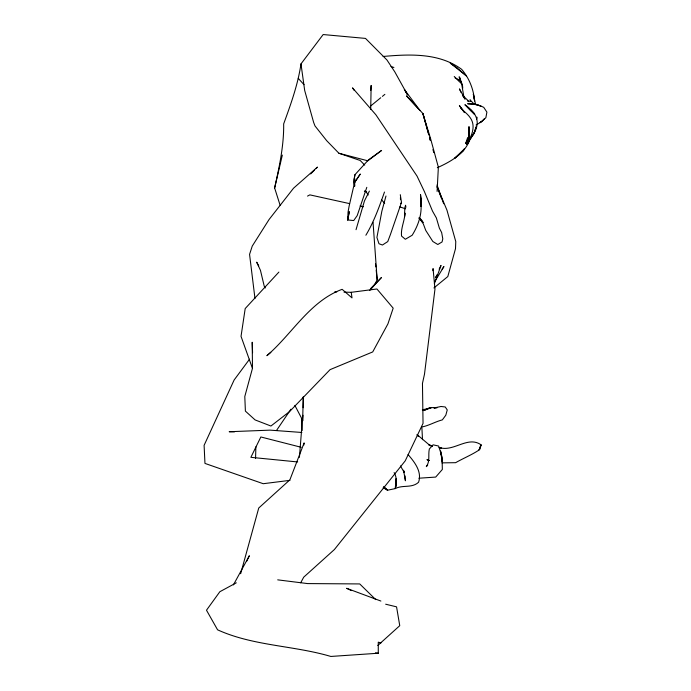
<?xml version="1.0" encoding="UTF-8"?>
<svg xmlns="http://www.w3.org/2000/svg" width="691" height="691" viewBox="0 0 691 691"><rect width="100%" height="100%" fill="white"/><g stroke="black" fill="none" stroke-linecap="round" stroke-linejoin="round"><path stroke-width="1.04" d="M302.9 420.638L303.004 415.256M303.142 407.733L303.349 396.971M370.704 109.549L371.145 85.434L370.73 90.53M407.655 95.03L394.768 71.812L386.943 59.979L365.496 38.411L323.163 34.55L300.982 63.9L304.688 90.469L313.636 122.402L314.984 125.917L326.696 140.688L338.927 153.264L367.828 160.804L381.613 150.422L368.389 159.949L354.932 174.728L353.68 182.303L354.647 186.181L354.829 178.891M303.289 396.781L302.796 414.652L299.428 457.347M255.549 458.392L255.895 446.844M395.382 486.455L395.295 488.597L387.565 490.204L383.16 487.682M437.092 191.424L438.362 167.196L430.528 138.442L422.892 113.514L406.507 95.894L419.878 110.353L404.339 89.433L406.964 94.08M476.721 119.042L476.842 117.116L476.514 119.154M469.319 132.586L468.964 136.896L465.699 143.495L467.669 137.544M432.86 270.665L433.067 268.574L434.967 289.123L424.49 374.185L422.46 383.401L423.039 423.41L405.228 460.845L334.401 549.535L303.712 577.175L300.689 582.798M354.587 182.484L360.201 174.167L354.587 182.484L349.119 206.143L348.048 212.12L347.737 219.963L353.688 220.55L357.178 215.652L366.8 187.33M303.867 444.995L304.126 442.888L289.892 479.822L258.745 508.015L240.667 573.694M421.536 198.36L420.94 206.359L420.612 201.072C422.616 213.096 418.47 225.128 412.164 235.251L405.332 239.267L401.549 236.063C400.659 228.168 404.693 220.956 404.952 213.139L404.511 217.078L404.788 208.103L405.557 205.253L405.911 207.24M467.721 140.523L467.194 143.866L468.653 139.832L466.606 144.514L469.768 137.604L467.427 142.484C472.247 135.384 475.84 125.434 470.226 117.746C467.202 113.065 461.899 110.534 459.394 105.49L464.577 112.598L460.681 107.554L461.139 108.176M354.932 174.728L354.112 179.34L354.647 186.181M280.08 205.167L274.629 187.978C279.268 166.92 283.992 145.568 283.664 123.914C290.781 104.332 297.933 84.604 300.982 63.9M274.629 187.978L282.334 155.095M356.029 229.697L364.477 200.865L369.391 191.087M385.975 196.002L381.847 211.256L376.915 237.462L378.988 243.75L382.443 245.02L387.755 241.582L390.501 234.275L401.497 202.394L400.296 194.689M434.363 283.802L441.022 265.465L439.13 269.222M384.481 192.038C379.281 206.782 373.935 221.837 365.876 235.225M474.518 131.359L476.298 126.66L474.121 133.449L469.154 140.204C480.91 125.969 480.038 115.311 464.888 104.695L470.416 110.508L474.717 113.972L470.623 110.016L473.931 114.058M470.424 137.518C466.434 152.987 450.886 161.599 437.317 167.714M464.3 148.66L463.462 150.647L454.479 158.481L463.747 149.506M469.966 138.39L467.962 143.089L474.164 132.292M479.787 447.552L481.014 444.788C467.729 435.485 453.607 452.26 439.441 447.552M246.609 561.412L249.356 555.737L233.394 584.923M373.036 222.252L377.174 279.786L374.574 284.77L369.745 290.41M435.667 277.635L437.196 274.811L435.555 277.532M435.045 281.099L443.942 266.579L442.059 269.17M478.561 450.316L480.426 447.345L481.014 444.788L479.709 449.599C472.031 454.773 463.609 458.142 455.619 462.685L441.946 462.866M400.659 203.69L401.497 202.394M276.504 430.484L290.937 409.184M249.537 359.199L234.119 380.015L204.104 445.332L204.959 463.411L263.228 483.709L289.926 480.357M484.408 118.705L482.059 121.443L476.073 124.993M427.686 465.103L426.312 466.65C430.277 461.286 427.988 454.928 429.336 449.012L433.093 444.831L438.621 446.041L442.033 456.863L442.344 469.448L435.71 477.075L418.858 478.215M278.896 272.081L245.201 308.557L241.029 336.353L252.491 368.441M370.592 289.27L381.527 277.445L370.989 288.19M310.656 173.925L314.431 170.141M315.942 168.621L317.454 167.11L293.528 188.211L269.049 219.539L252.25 246.091L249.563 254.374L254.97 298.452M377.787 645.498L399.752 625.675L396.556 606.845L385.656 604.202M481.532 121.322L480.098 122.627L485.859 117.755L486.896 112.123L483.743 107.347L480.867 106.025L476.393 104.41L467.643 103.745L473.56 104.047L480.867 106.025L473.931 103.9L469.975 99.789L470.701 101.508M270.837 352.315L266.881 355.684C292.077 334.124 309.793 301.181 342.14 289.33L352.004 297.907L351.244 292.31L344.006 292.129M370.817 105.878L380.732 97.742M382.391 96.386L384.87 94.356M433.922 287.948L447.811 276.555L455.499 248.674L455.775 241.582L446.956 210.159L437.127 186.708M236.287 582.824L219.842 591.729L206.488 610.213L217.579 629.821C253.277 646.05 293.58 645.411 330.851 656.45L378.279 653.237L378.271 642.189L381.017 642.898M307.53 196.097L309.853 194.871L349.603 203.62M422.331 409.918L431.417 407.595L435.771 407.595M351.244 292.31L376.923 288.985L393.179 308.151L387.927 323.88L372.717 351.926L330.065 369.642L289.538 411.603L270.924 426.027L255.1 419.921L245.391 411.119L244.795 396.53L252.483 368.268L252.206 342.244L252.578 352.695M383.099 56.472C409.642 54.123 439.053 52.723 461.648 69.333C469.284 78.221 473.629 89.32 474.57 100.972L473.335 94.157L475.529 104.255M436.928 407.88L433.931 407.992L441.031 406.481L445.254 406.973L447.25 409.927L445.807 415.205L442.344 419.878C435.278 421.691 429.007 425.621 421.847 426.986L422.521 439.683M234.474 431.849L229.187 431.728L270.112 430.139L301.889 432.471M334.694 291.896L336.767 291.947M297.666 461.951L250.868 457.321L260.853 436.971L301.198 447.284M277.704 579.853L307.59 583.584L359.726 583.93L375.749 599.615M375.42 652.822L378.279 653.237M361.065 206.428L363.164 206.834M439.433 447.725L441.299 448.105M439.096 447.604L441.083 448.027M364.39 191.243L366.04 191.597L368.199 195.035M360.063 205.927L363.198 206.618M432.048 446.015L428.575 444.633L432.488 446.187M431.789 446.11L430.027 445.548L417.2 434.691M338.927 153.264L360.21 160.485L364.693 165.089M399.821 206.877L405.591 208.837M390.994 66.44L393.896 67.493M366.04 191.597L364.693 191.096L366.627 191.986M380.879 601.049L346.649 588.309L351.425 590.606M429.448 460.56L426.952 459.584L428.688 460.707M467.315 100.886L469.224 101.707L462.884 95.608M455.101 77.979L457.675 79.171L458.798 80.683M458.764 79.31L460.111 80.562M418.919 218.244L423.462 222.537M298.27 78.385L304.04 84.673M408.07 454.566C414.522 462.029 422.244 471.763 418.573 482.258C411.888 488.477 402.559 484.624 395.295 488.597C396.487 483.398 397.083 477.326 394.138 472.592M381.458 199.708L384.662 203.353M420.033 218.33L422.149 220.749M454.229 76.468L461.648 83.887L464.007 97.595M417.019 434.794L418.271 436.349M462.763 95.773L465.095 99.167L459.437 88.906L461.009 92.344M419.117 217.691L423.324 223.919L425.777 230.466L432.842 241.496L437.792 244.502L442.05 241.962L442.793 238.836L441.653 232.547L439.381 228.177L436.366 217.941L432.497 211.083L424.438 191.649L417.027 176.075L375.887 114.792L352.505 87.861L354.258 90.469M400.435 465.95L404.157 472.29L403.518 470.243L405.436 480.781L404.71 475.546L404.762 476.773M258.728 265.871L256.672 262.148L260.447 270.311L264.23 286.16L265.249 288.009M294.858 405.392L301.44 417.96L302.148 430.528M461.208 81.901L462.434 84.898L462.763 88.189M437.04 186.769L441.627 198.732M437.014 184.972L443.665 203.75M428.921 135.125L422.892 113.514L428.308 133.173M429.5 137.181L430.355 140.273M432.937 149.532L433.801 152.616M429.448 137.31L430.303 140.42M375.541 263.72L375.869 266.933M376.198 270.146L377.174 279.786M400.417 197.686L400.495 199.69M468.99 126.781L468.964 136.896L468.99 126.781M421.156 198.447L420.94 206.359L420.508 194.534L421.156 198.447M396.107 478.872L395.693 487.112L396.107 478.872M349.231 211.817L347.737 219.963L349.231 211.817M429.033 408.226L423.514 410.601L431.417 407.595L429.033 408.226M387.565 490.204L383.79 486.861L387.565 490.204M456.803 67.658L450.238 63.114L466.416 75.932L456.803 67.658M459.973 78.1L459.109 76.796L461.372 82.765L459.973 78.1M441.411 455.499L440.573 451.024L442.257 461.769L441.411 455.499"/></g></svg>
